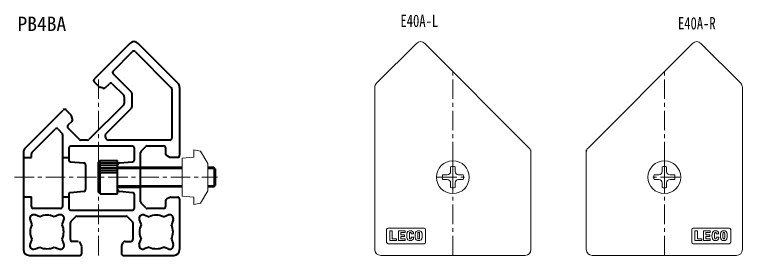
# Model space of a CAD drawing. Units: millimetres on the paper. Extents: x -598 to 1503, y -396 to 443.
# Drawn here: x 997.3 to 1183.8, y -115.5 to -53.9 of the extents above; entities that cross this region are included whole.
import ezdxf
from ezdxf.enums import TextEntityAlignment as Align

# ---------------------------------------------------------------- set-up
doc = ezdxf.new("R2010")
doc.units = ezdxf.units.MM
doc.linetypes.add('CHAIN1', pattern=[8, 5, -1, 1, -1])
doc.layers.add('0-0', color=7, linetype='Continuous', lineweight=18)
doc.layers.add('0-1', color=4, linetype='CHAIN1', lineweight=18)
doc.styles.add('ＭＳ ゴシック', font='')
doc.styles.get('ＭＳ ゴシック').set_extended_font_data('MS Gothic')

msp = doc.modelspace()

# ---------------------------------------------------------------- linework, layer by layer
at = {"layer": '0-0', "lineweight": 40}
for p, q in [((1026.87, -61.276), (1017.749, -70.398)), ((1039.207, -71.492), (1028.992, -61.276)), ((1022.628, -68.347), (1027.577, -63.398)), ((1028.284, -63.398), (1037.5, -72.613)), ((1027.31, -73.737), (1022.628, -69.055)), ((1019.009, -72.365), (1017.749, -71.105)), ((1020.072, -72.775), (1019.204, -72.486)), ((1020.583, -72.654), (1021.638, -71.6)), ((1022.345, -71.6), (1025.31, -74.565)), ((1039.647, -72.553), (1039.647, -89.9)), ((1027.456, -77.454), (1027.456, -74.09)), ((1037.647, -72.967), (1037.647, -85.5)), ((1025.456, -74.919), (1025.456, -76.626)), ((1000.086, -88.061), (1009.829, -78.318)), ((1011.796, -79.578), (1010.536, -78.318)), ((1025.31, -76.979), (1016.41, -85.879)), ((1020.824, -84.293), (1027.31, -77.808)), ((1012.206, -80.641), (1011.917, -79.773)), ((1012.085, -81.152), (1011.031, -82.207)), ((1001.793, -89.182), (1007.778, -83.197)), ((1008.485, -83.197), (1009.5, -84.211)), ((1013.996, -85.879), (1011.031, -82.914)), ((1009.647, -84.565), (1009.647, -103)), ((1027.547, -87.6), (1011.747, -87.6)), ((1016.057, -86.025), (1014.349, -86.025)), ((1037.147, -86), (1021.531, -86)), ((1029.793, -88.854), (1031, -87.646)), ((1031.354, -87.5), (1035.547, -87.5)), ((999.647, -89.121), (999.647, -114)), ((1011.247, -88.1), (1011.247, -91.044)), ((1028.047, -91.044), (1028.047, -88.1)), ((1029.647, -101.793), (1029.647, -89.207)), ((1036.047, -88), (1036.047, -89.491)), ((999.647, -90.5), (1001.647, -90.5)), ((1001.647, -90.5), (1001.647, -89.536)), ((1009.647, -90.5), (1011.247, -90.5)), ((1018.747, -91.75), (1019.247, -91.25)), ((1023.747, -99.75), (1023.747, -91.25)), ((1036.323, -89.938), (1037.141, -90.347)), ((1037.365, -90.4), (1039.147, -90.4)), ((1011.7, -91.542), (1015.093, -91.858)), ((1015.547, -92.356), (1015.547, -98.644)), ((1018.747, -91.75), (1018.747, -99.25)), ((1019.247, -91.857), (1023.747, -91.857)), ((1019.247, -92.464), (1023.747, -92.464)), ((1019.247, -93.071), (1023.747, -93.071)), ((1023.747, -92.95), (1029.647, -92.95)), ((1040.247, -93), (1023.747, -93)), ((1024.2, -91.858), (1027.593, -91.542)), ((1048.397, -93), (1046.847, -93)), ((1048.747, -93.35), (1048.397, -93)), ((1019.247, -93.679), (1023.747, -93.679)), ((1019.247, -94.286), (1023.747, -94.286)), ((1048.747, -93.35), (1048.747, -97.65)), ((1040.247, -98), (1023.747, -98)), ((1023.747, -98.05), (1029.647, -98.05)), ((1048.397, -98), (1046.847, -98)), ((1048.397, -98), (1048.747, -97.65)), ((999.647, -100.5), (1001.647, -100.5)), ((1001.647, -103), (1001.647, -100.5)), ((1009.647, -100.5), (1011.247, -100.5)), ((1011.247, -99.956), (1011.247, -103.4)), ((1015.093, -99.142), (1011.7, -99.458)), ((1019.247, -99.75), (1018.747, -99.25)), ((1019.247, -99.75), (1023.747, -99.75)), ((1027.593, -99.458), (1024.2, -99.142)), ((1028.047, -103.4), (1028.047, -99.956)), ((1037.141, -100.653), (1036.323, -101.062)), ((1037.365, -100.6), (1039.147, -100.6)), ((1031, -103.354), (1029.793, -102.146)), ((1036.047, -101.509), (1036.047, -103)), ((1039.647, -101.1), (1039.647, -114)), ((1009.147, -103.5), (1002.147, -103.5)), ((1011.747, -103.9), (1027.547, -103.9)), ((1035.547, -103.5), (1031.354, -103.5)), ((1003.819, -105.608), (1002.589, -105.16)), ((1008.705, -105.16), (1007.475, -105.608)), ((1011.793, -106.854), (1013, -105.646)), ((1013.354, -105.5), (1025.94, -105.5)), ((1026.293, -105.646), (1027.5, -106.854)), ((1030.589, -105.16), (1031.819, -105.608)), ((1035.475, -105.608), (1036.705, -105.16)), ((1001.307, -106.442), (1001.755, -107.672)), ((1009.539, -107.672), (1009.986, -106.442)), ((1011.647, -111.4), (1011.647, -107.207)), ((1027.647, -107.207), (1027.647, -111.4)), ((1029.307, -106.442), (1029.755, -107.672)), ((1037.986, -106.442), (1037.539, -107.672)), ((1001.755, -111.328), (1001.307, -112.558)), ((1009.986, -112.558), (1009.539, -111.328)), ((1029.307, -112.558), (1029.755, -111.328)), ((1037.539, -111.328), (1037.986, -112.558)), ((1002.589, -113.84), (1003.819, -113.392)), ((1007.475, -113.392), (1008.705, -113.84)), ((1013.638, -111.9), (1012.147, -111.9)), ((1014.547, -113.1), (1013.947, -111.9)), ((1014.547, -115), (1014.547, -113.218)), ((1024.747, -113.218), (1024.747, -115)), ((1024.799, -112.994), (1025.208, -112.176)), ((1025.656, -111.9), (1027.147, -111.9)), ((1031.819, -113.392), (1030.589, -113.84)), ((1036.705, -113.84), (1035.475, -113.392)), ((1001.147, -115.5), (1014.047, -115.5)), ((1025.247, -115.5), (1038.147, -115.5))]:
    msp.add_line(p, q, dxfattribs=at)
at = {"layer": '0-0'}
for p, q in [((1100.307, -61.276), (1090.092, -71.492)), ((1129.213, -88.061), (1102.429, -61.276)), ((1171.06, -61.276), (1144.276, -88.061)), ((1183.397, -71.492), (1173.181, -61.276)), ((1089.652, -72.553), (1089.652, -114)), ((1183.836, -114), (1183.836, -72.553)), ((1043.247, -88.5), (1043.247, -90.413)), ((1045.011, -88.821), (1043.247, -88.5)), ((1046.847, -92), (1045.011, -88.821)), ((1129.652, -114), (1129.652, -88.5)), ((1143.836, -88.5), (1143.836, -114)), ((1043.247, -90.413), (1040.247, -90.675)), ((1040.247, -90.675), (1040.247, -100.325)), ((1046.847, -99), (1046.847, -92)), ((1109.067, -94.048), (1109.067, -92.855)), ((1110.238, -92.855), (1110.238, -94.048)), ((1163.251, -94.048), (1163.251, -92.855)), ((1164.421, -92.855), (1164.421, -94.048)), ((1107.007, -94.915), (1108.2, -94.915)), ((1112.298, -94.915), (1111.104, -94.915)), ((1161.191, -94.915), (1162.384, -94.915)), ((1165.288, -94.915), (1166.481, -94.915)), ((1108.2, -96.085), (1107.007, -96.085)), ((1109.067, -98.145), (1109.067, -96.952)), ((1110.238, -96.952), (1110.238, -98.145)), ((1111.104, -96.085), (1112.298, -96.085)), ((1162.384, -96.085), (1161.191, -96.085)), ((1163.251, -96.952), (1163.251, -98.145)), ((1164.421, -98.145), (1164.421, -96.952)), ((1166.481, -96.085), (1165.288, -96.085)), ((1043.247, -100.587), (1040.247, -100.325)), ((1043.247, -102.5), (1043.247, -100.587)), ((1046.847, -99), (1045.011, -102.179)), ((1045.011, -102.179), (1043.247, -102.5)), ((1092.652, -112.1), (1092.652, -108.9)), ((1093.052, -108.5), (1102.252, -108.5)), ((1093.494, -109.239), (1094.105, -109.239)), ((1093.494, -111.688), (1093.494, -109.239)), ((1094.105, -109.239), (1094.105, -111.252)), ((1095.681, -109.239), (1097.396, -109.239)), ((1095.681, -111.688), (1095.681, -109.239)), ((1096.289, -109.675), (1096.289, -110.243)), ((1097.396, -109.675), (1096.289, -109.675)), ((1097.396, -109.239), (1097.396, -109.675)), ((1099.584, -109.97), (1098.96, -109.97)), ((1102.652, -108.9), (1102.652, -112.1)), ((1170.836, -112.1), (1170.836, -108.9)), ((1171.236, -108.5), (1180.436, -108.5)), ((1172.289, -109.239), (1171.678, -109.239)), ((1171.678, -109.239), (1171.678, -111.688)), ((1172.289, -111.252), (1172.289, -109.239)), ((1175.58, -109.239), (1173.864, -109.239)), ((1173.864, -109.239), (1173.864, -111.688)), ((1174.473, -109.675), (1175.58, -109.675)), ((1174.473, -110.243), (1174.473, -109.675)), ((1175.58, -109.675), (1175.58, -109.239)), ((1177.144, -109.97), (1177.768, -109.97)), ((1180.836, -108.9), (1180.836, -112.1)), ((1095.209, -111.688), (1093.494, -111.688)), ((1094.105, -111.252), (1095.209, -111.252)), ((1095.209, -111.252), (1095.209, -111.688)), ((1097.396, -111.688), (1095.681, -111.688)), ((1096.289, -110.243), (1097.291, -110.243)), ((1096.289, -110.653), (1096.289, -111.252)), ((1097.291, -110.653), (1096.289, -110.653)), ((1096.289, -111.252), (1097.396, -111.252)), ((1097.291, -110.243), (1097.291, -110.653)), ((1097.396, -111.252), (1097.396, -111.688)), ((1098.963, -110.853), (1099.601, -110.853)), ((1171.678, -111.688), (1173.393, -111.688)), ((1173.393, -111.252), (1172.289, -111.252)), ((1173.393, -111.688), (1173.393, -111.252)), ((1173.864, -111.688), (1175.58, -111.688)), ((1175.475, -110.243), (1174.473, -110.243)), ((1174.473, -110.653), (1175.475, -110.653)), ((1174.473, -111.252), (1174.473, -110.653)), ((1175.58, -111.252), (1174.473, -111.252)), ((1175.475, -110.653), (1175.475, -110.243)), ((1175.58, -111.688), (1175.58, -111.252)), ((1177.784, -110.853), (1177.147, -110.853)), ((1102.252, -112.5), (1093.052, -112.5)), ((1180.436, -112.5), (1171.236, -112.5)), ((1091.152, -115.5), (1128.152, -115.5)), ((1145.336, -115.5), (1182.336, -115.5))]:
    msp.add_line(p, q, dxfattribs=at)
at = {"layer": '0-0', "color": 4}
for p, q in [((1048.397, -98), (1048.397, -93)), ((1023.747, -93.35), (1040.247, -93.35)), ((1046.847, -93.35), (1048.747, -93.35)), ((1023.747, -97.65), (1040.247, -97.65)), ((1046.847, -97.65), (1048.747, -97.65))]:
    msp.add_line(p, q, dxfattribs=at)
at = {"layer": '0-0', "color": 4, "linetype": 'CHAIN1'}
for p, q in [((1109.652, -91.5), (1109.652, -99.5)), ((1163.836, -91.5), (1163.836, -99.5)), ((1105.652, -95.5), (1113.652, -95.5)), ((1167.836, -95.5), (1159.836, -95.5))]:
    msp.add_line(p, q, dxfattribs=at)
at = {"layer": '0-0', "lineweight": 40}
msp.add_lwpolyline([(1019.247, -99.75), (1019.247, -91.25), (1023.747, -91.25)], dxfattribs=at)
at = {"layer": '0-0'}
for centre in [(1109.652, -95.5), (1163.836, -95.5)]:
    msp.add_circle(centre, 4.199, dxfattribs=at)
at = {"layer": '0-0', "lineweight": 40}
for centre, radius, start, end in [((1027.931, -62.337), 1.5, 45, 135), ((1027.931, -63.751), 0.5, 45, 135), ((1022.981, -68.701), 0.5, 135, 225), ((1018.102, -70.752), 0.5, 135, 225), ((1019.362, -72.012), 0.5, 225, 251.56505), ((1020.23, -72.301), 0.5, 251.56505, 315), ((1021.991, -71.954), 0.5, 45, 135), ((1037.147, -72.967), 0.5, 0, 45), ((1038.147, -72.553), 1.5, 0, 45), ((1024.956, -74.919), 0.5, 360, 45), ((1026.956, -74.09), 0.5, 360, 45), ((1010.183, -78.671), 0.5, 45.00002, 135), ((1024.956, -76.626), 0.5, 315, 360), ((1026.956, -77.454), 0.5, 315, 360), ((1011.443, -79.931), 0.5, 18.43495, 45), ((1011.732, -80.799), 0.5, 315, 18.43495), ((1008.132, -83.55), 0.5, 45, 135), ((1011.385, -82.56), 0.5, 135, 225), ((1009.147, -84.565), 0.5, 0, 45), ((1021.531, -85), 1, 135, 270), ((1037.147, -85.5), 0.5, 270, 0), ((1011.747, -88.1), 0.5, 90, 180), ((1014.349, -85.525), 0.5, 225, 270), ((1016.057, -85.525), 0.5, 270, 315), ((1027.547, -88.1), 0.5, 0, 90), ((1031.354, -88), 0.5, 90, 135), ((1035.547, -88), 0.5, 0, 90), ((1001.147, -89.121), 1.5, 135, 180), ((1002.147, -89.536), 0.5, 135, 180), ((1030.147, -89.207), 0.5, 135, 180), ((1036.547, -89.491), 0.5, 180, 243.43495), ((1011.747, -91.044), 0.5, 180, 264.68545), ((1027.547, -91.044), 0.5, 275.31455, 0), ((1037.365, -89.9), 0.5, 243.43495, 270.00002), ((1039.147, -89.9), 0.5, 270.00002, 0), ((1015.047, -92.356), 0.5, 0, 84.68545), ((1024.247, -92.356), 0.5, 95.31455, 180), ((1015.047, -98.644), 0.5, 275.31455, 0), ((1024.247, -98.644), 0.5, 180, 264.68545), ((1011.747, -99.956), 0.5, 95.31455, 180), ((1027.547, -99.956), 0.5, 0, 84.68545), ((1037.365, -101.1), 0.5, 90, 116.56505), ((1039.147, -101.1), 0.5, 0, 90), ((1030.147, -101.793), 0.5, 180, 225), ((1036.547, -101.509), 0.5, 116.56505, 180), ((1002.147, -103), 0.5, 180, 270), ((1009.147, -103), 0.5, 270, 0), ((1011.747, -103.4), 0.5, 180, 270), ((1027.547, -103.4), 0.5, 270, 0), ((1031.354, -103), 0.5, 225, 270), ((1035.547, -103), 0.5, 270, 0), ((1002.247, -106.1), 1, 69.99988, 200.00012), ((1005.647, -109.5), 4.3, 64.84089, 115.15918), ((1009.047, -106.1), 1, 339.99988, 110.00012), ((1013.354, -106), 0.5, 90, 135), ((1025.94, -106), 0.5, 45, 90), ((1030.247, -106.1), 1, 69.99988, 200.00012), ((1033.647, -109.5), 4.3, 64.84066, 115.15946), ((1037.047, -106.1), 1, 339.99988, 110.00012), ((1005.647, -109.5), 4.3, 154.84062, 205.15926), ((1005.647, -109.5), 4.3, 334.84066, 25.15946), ((1012.147, -107.207), 0.5, 135, 180), ((1027.147, -107.207), 0.5, 0, 45), ((1033.647, -109.5), 4.3, 154.84089, 205.15918), ((1033.647, -109.5), 4.3, 334.84049, 25.15944), ((1012.147, -111.4), 0.5, 180, 270), ((1027.147, -111.4), 0.5, 270, 0), ((1002.247, -112.9), 1, 159.99988, 290.00012), ((1005.647, -109.5), 4.3, 244.84049, 295.15944), ((1009.047, -112.9), 1, 249.99988, 20.00012), ((1025.247, -113.218), 0.5, 153.43495, 180), ((1025.656, -112.4), 0.5, 90, 153.43495), ((1030.247, -112.9), 1, 159.99988, 290.00012), ((1033.647, -109.5), 4.3, 244.84062, 295.15926), ((1037.047, -112.9), 1, 249.99988, 20.00012), ((1001.147, -114), 1.5, 180, 270), ((1014.047, -115), 0.5, 270, 0), ((1025.247, -115), 0.5, 180.00002, 270), ((1038.147, -114), 1.5, 270, 0)]:
    msp.add_arc(centre, radius, start, end, dxfattribs=at)
at = {"layer": '0-0'}
for centre, radius, start, end in [((1101.368, -62.337), 1.5, 45, 135), ((1172.121, -62.337), 1.5, 45, 135), ((1091.152, -72.553), 1.5, 135, 180), ((1182.336, -72.553), 1.5, 0, 45), ((1128.152, -89.121), 1.5, 0, 45), ((1145.336, -89.121), 1.5, 135, 180), ((1109.652, -95.5), 2.709, 77.52582, 102.47418), ((1163.836, -95.5), 2.709, 77.52582, 102.47418), ((1109.652, -95.5), 2.709, 167.52573, 192.47428), ((1108.2, -94.048), 0.867, 270, 0), ((1111.104, -94.048), 0.867, 180, 270), ((1109.652, -95.5), 2.709, 347.52573, 12.47428), ((1163.836, -95.5), 2.709, 167.52572, 192.47427), ((1162.384, -94.048), 0.867, 270, 0), ((1165.288, -94.048), 0.867, 180, 270), ((1163.836, -95.5), 2.709, 347.52572, 12.47427), ((1108.2, -96.952), 0.867, 0, 90), ((1111.104, -96.952), 0.867, 90, 180), ((1162.384, -96.952), 0.867, 0, 90), ((1165.288, -96.952), 0.867, 90, 180), ((1109.652, -95.5), 2.709, 257.52582, 282.47419), ((1163.836, -95.5), 2.709, 257.52581, 282.47418), ((1093.052, -108.9), 0.4, 90, 180), ((1100.723, -110.464), 2.879, 164.216, 195.784), ((1098.601, -109.905), 0.687, 106.2291, 160.88188), ((1098.735, -110.529), 1.323, 75.73071, 104.26929), ((1099.619, -110.055), 1.112, 164.64474, 180.71922), ((1098.735, -109.824), 0.199, 18.78093, 161.21907), ((1097.852, -110.055), 1.112, 4.35281, 15.35526), ((1098.87, -109.905), 0.687, 19.11812, 73.7709), ((1096.748, -110.464), 2.879, 9.86632, 15.784), ((1102.87, -110.464), 2.879, 164.216, 195.784), ((1100.748, -109.905), 0.687, 106.2291, 160.88188), ((1100.883, -110.529), 1.323, 75.73071, 104.26929), ((1101.766, -110.055), 1.112, 164.64474, 180.71922), ((1100.883, -109.824), 0.199, 18.78093, 161.21907), ((1099.999, -110.055), 1.112, 359.28078, 15.35526), ((1101.017, -109.905), 0.687, 19.11812, 73.7709), ((1098.895, -110.464), 2.879, 344.216, 15.784), ((1102.252, -108.9), 0.4, 0, 90), ((1171.236, -108.9), 0.4, 90, 180), ((1178.906, -110.464), 2.879, 164.216, 195.784), ((1176.785, -109.905), 0.687, 106.2291, 160.88188), ((1176.919, -110.529), 1.323, 75.73071, 104.26929), ((1177.803, -110.055), 1.112, 164.64474, 180.71922), ((1176.919, -109.824), 0.199, 18.78093, 161.21907), ((1176.036, -110.055), 1.112, 4.35281, 15.35526), ((1177.054, -109.905), 0.687, 19.11812, 73.7709), ((1174.932, -110.464), 2.879, 9.86632, 15.784), ((1181.054, -110.464), 2.879, 164.216, 195.784), ((1178.932, -109.905), 0.687, 106.2291, 160.88188), ((1179.066, -110.529), 1.323, 75.73071, 104.26929), ((1179.95, -110.055), 1.112, 164.64474, 180.71922), ((1179.066, -109.824), 0.199, 18.78093, 161.21907), ((1178.183, -110.055), 1.112, 359.28078, 15.35526), ((1179.201, -109.905), 0.687, 19.11812, 73.7709), ((1177.079, -110.464), 2.879, 344.216, 15.784), ((1180.436, -108.9), 0.4, 0, 90), ((1098.601, -111.022), 0.687, 199.11812, 253.7709), ((1098.735, -110.398), 1.323, 255.73071, 284.26929), ((1105.807, -110.464), 7.311, 176.78919, 183.21081), ((1099.619, -110.872), 1.112, 179.28078, 195.35526), ((1098.735, -111.103), 0.199, 198.78093, 341.21907), ((1097.852, -110.872), 1.112, 344.64474, 1.00008), ((1098.87, -111.022), 0.687, 286.2291, 340.88188), ((1096.748, -110.464), 2.879, 344.216, 352.22376), ((1100.748, -111.022), 0.687, 199.11812, 253.7709), ((1100.883, -110.398), 1.323, 255.73071, 284.26929), ((1107.954, -110.464), 7.311, 176.78919, 183.21081), ((1101.766, -110.872), 1.112, 179.28078, 195.35526), ((1100.883, -111.103), 0.199, 198.78093, 341.21907), ((1099.999, -110.872), 1.112, 344.64474, 0.71922), ((1093.811, -110.464), 7.311, 356.78919, 3.21081), ((1101.017, -111.022), 0.687, 286.2291, 340.88188), ((1176.785, -111.022), 0.687, 199.11812, 253.7709), ((1176.919, -110.398), 1.323, 255.73071, 284.26929), ((1183.991, -110.464), 7.311, 176.78919, 183.21081), ((1177.803, -110.872), 1.112, 179.28078, 195.35526), ((1176.919, -111.103), 0.199, 198.78093, 341.21907), ((1176.036, -110.872), 1.112, 344.64474, 1.00008), ((1177.054, -111.022), 0.687, 286.2291, 340.88188), ((1174.932, -110.464), 2.879, 344.216, 352.22376), ((1178.932, -111.022), 0.687, 199.11812, 253.7709), ((1179.066, -110.398), 1.323, 255.73071, 284.26929), ((1186.138, -110.464), 7.311, 176.78919, 183.21081), ((1179.95, -110.872), 1.112, 179.28078, 195.35526), ((1179.066, -111.103), 0.199, 198.78093, 341.21907), ((1178.183, -110.872), 1.112, 344.64474, 0.71922), ((1171.995, -110.464), 7.311, 356.78919, 3.21081), ((1179.201, -111.022), 0.687, 286.2291, 340.88188), ((1093.052, -112.1), 0.4, 180, 270), ((1102.252, -112.1), 0.4, 270, 0), ((1171.236, -112.1), 0.4, 180, 270), ((1180.436, -112.1), 0.4, 270, 0), ((1091.152, -114), 1.5, 180, 270), ((1128.152, -114), 1.5, 270, 0), ((1145.336, -114), 1.5, 180, 270), ((1182.336, -114), 1.5, 270, 0)]:
    msp.add_arc(centre, radius, start, end, dxfattribs=at)
at = {"layer": '0-1'}
for p, q in [((1109.652, -115.5), (1109.652, -68.5)), ((1163.836, -115.5), (1163.836, -68.5)), ((1018.83, -115.5), (1018.83, -69.317)), ((997.346, -95.5), (1049.359, -95.5))]:
    msp.add_line(p, q, dxfattribs=at)

# ---------------------------------------------------------------- texts
at = {"layer": '0-0', "style": 'ＭＳ ゴシック', "width": 0.75}
for s, p in [('E40A-L', (1096.222, -58.018)), ('E40A-R', (1167.325, -58.653))]:
    msp.add_text(s, height=3.152, dxfattribs=at).set_placement(p, align=Align.BOTTOM_LEFT)
at = {"layer": '0-0', "style": 'ＭＳ ゴシック'}
msp.add_text('PB4BA', height=3.666, dxfattribs=at).set_placement((998.106, -59.216), align=Align.BOTTOM_LEFT)

doc.saveas('drawing.dxf')
